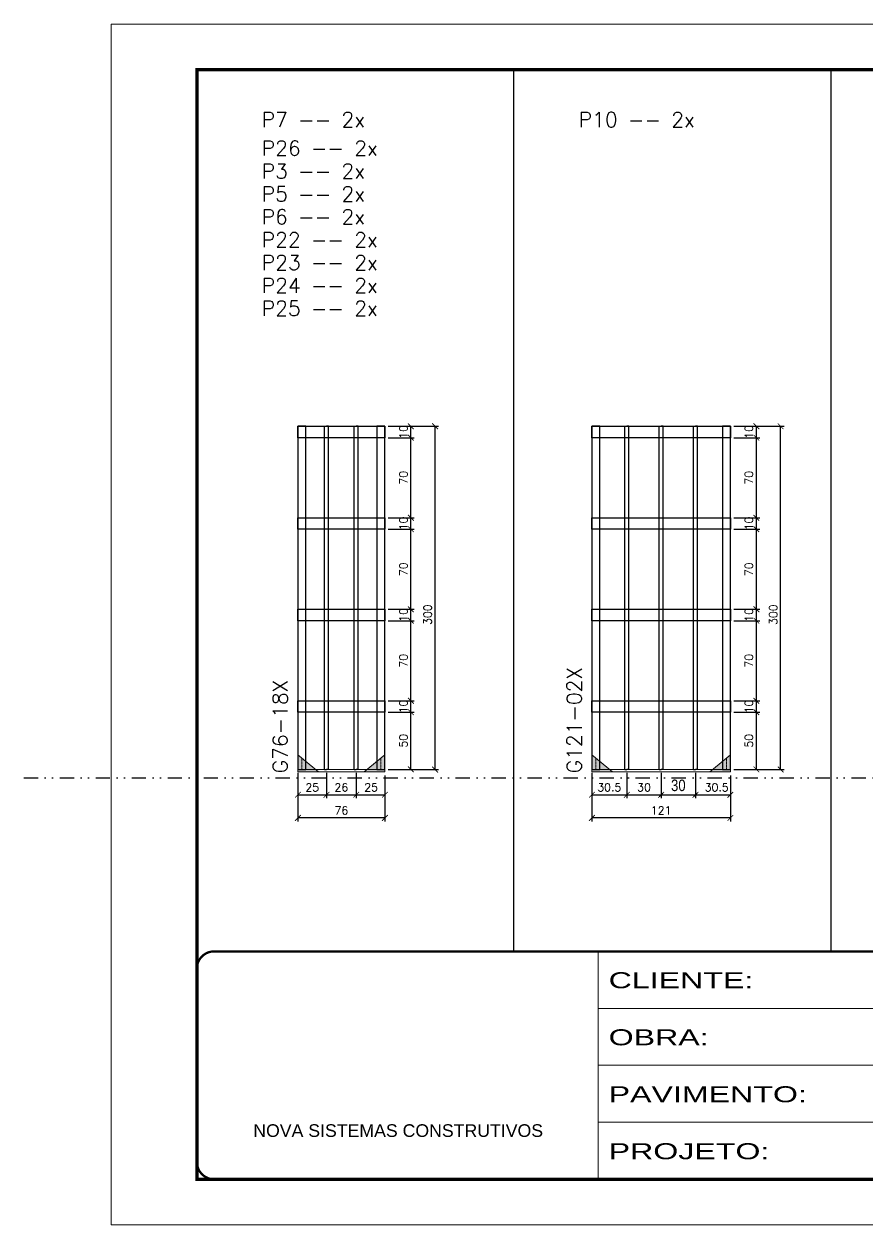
# Model space of a CAD drawing. Extents: x 13770 to 23315, y 867 to 16997.
# Drawn here: x 15908 to 16646, y 7758 to 8808 of the extents above; entities that cross this region are included whole.
import ezdxf

# ---------------------------------------------------------------- set-up
doc = ezdxf.new("R2010")
doc.units = 0
for name, pattern in [('CONTINUO', [0]), ('DASHED', [0.75, 0.5, -0.25]), ('DIVIDE2', [0.625, 0.25, -0.125, 0, -0.125, 0, -0.125]), ('HIDDEN', [0.375, 0.25, -0.125])]:
    doc.linetypes.add(name, pattern=pattern)
for name, color, linetype in [('COTA', 241, 'Continuous'), ('Nível', 160, 'Continuous'), ('SARR_2.2x10', 60, 'Continuous'), ('SARR_3.5x7', 81, 'Continuous'), ('SARR_7x7', 40, 'Continuous'), ('Texto Nível', 251, 'Continuous')]:
    doc.layers.add(name, color=color, linetype=linetype)
for name, color, linetype, lineweight in [('Folhas', 255, 'Continuous', 9), ('Madeira', 126, 'Continuous', 18), ('Sarr 2.2x7', 40, 'Continuous', 9), ('SARRAFO DE PRESSAO', 251, 'DASHED', 9), ('Texto Seção', 7, 'Continuous', 15)]:
    doc.layers.add(name, color=color, linetype=linetype, lineweight=lineweight)
doc.styles.add('ARIAL', font='arial.ttf')
doc.styles.add('COTA TECNICA', font='techl___.ttf', dxfattribs={"height": 10})
doc.styles.add('REGUA-120', font='ROMANS.shx', dxfattribs={"height": 15})
doc.styles.add('ROMANS', font='romans.shx')
doc.styles.add('Tecnologia', font='')
doc.styles.get('Tecnologia').set_extended_font_data('Forgotten Futurist')
doc.dimstyles.new('Cota Paínel', dxfattribs={"dimtxt": 7, "dimasz": 5, "dimexe": 3, "dimexo": 3, "dimgap": 3, "dimtad": 1, "dimdec": 1, "dimzin": 12, "dimdsep": 46, "dimtxsty": 'ROMANS', "dimblk": 'ARCHTICK', "dimcen": 0, "dimclrd": 4, "dimclre": 4, "dimclrt": 1, "dimadec": 1, "dimazin": 3, "dimtfac": 1, "dimtdec": 1, "dimtmove": 0, "dimatfit": 3, "dimldrblk": 'OBLIQUE', "dimfxl": 1, "dimtolj": 1, "dimtzin": 12, "dimarcsym": 0})
doc.dimstyles.new('PAINEL', dxfattribs={"dimtxt": 10, "dimasz": 3, "dimexe": 3, "dimexo": 3, "dimgap": 3, "dimtad": 1, "dimdec": 1, "dimzin": 12, "dimdsep": 46, "dimtxsty": 'COTA TECNICA', "dimblk1": 'OBLIQUE', "dimblk2": 'OBLIQUE', "dimsah": 1, "dimcen": 0.9, "dimclrd": 4, "dimclre": 4, "dimclrt": 240, "dimadec": 1, "dimazin": 3, "dimtfac": 1, "dimtdec": 1, "dimtmove": 0, "dimatfit": 3, "dimfxl": 1, "dimtolj": 1, "dimtzin": 12, "dimarcsym": 0})

# ---------------------------------------------------------------- blocks, each defined once
blk = doc.blocks.new('9999999999')
at = {"color": 30, "linetype": 'CONTINUO'}
for p, q in [((98564.6, 34230.2), (98564.6, 34429.4)), ((98564.6, 34379.6), (99584, 34379.6)), ((98564.6, 34329.8), (99488, 34329.8)), ((99584, 34329.8), (99488, 34329.8)), ((99488, 34329.8), (99488, 34230.2)), ((98564.6, 34280), (99488, 34280))]:
    blk.add_line(p, q, dxfattribs=at)
at = {"color": 30, "linetype": 'CONTINUO', "const_width": 2}
blk.add_lwpolyline([(99584, 34230.2), (99584, 34414.4, 0.414214), (99569, 34429.4), (98229, 34429.4, 0.414214), (98214, 34414.4), (98214, 34245.2, 0.414214), (98229, 34230.2), (99584, 34230.2)], format="xyb", dxfattribs=at)
at = {"layer": 'Folhas'}
blk.add_lwpolyline([(98139, 34190.2), (99624, 34190.2), (99624, 35240.2), (98139, 35240.2)], close=True, dxfattribs=at)
at = {"layer": 'Folhas', "color": 30, "const_width": 3}
blk.add_lwpolyline([(98214, 34230.2), (99584, 34230.2), (99584, 35200.2), (98214, 35200.2)], close=True, dxfattribs=at)
at = {"color": 7, "linetype": 'Continuous', "ltscale": 5, "style": 'ARIAL'}
for s, height, p in [('SCHWARTZ', 15.48, (98837.7, 34393.1)), ('GWT', 15.48, (98837.7, 34343.3)), ('1°PAVIMENTO', 15.483, (98837.7, 34293.5)), ('NOVA SISTEMAS CONSTRUTIVOS', 11.059, (98263.2, 34267.2)), ('PILARES', 15.48, (98837.7, 34243.7))]:
    blk.add_text(s, height=height, dxfattribs=at).set_placement(p)
at = {"layer": 'Folhas', "color": 7, "style": 'Tecnologia', "width": 1.5}
for s, p in [('CLIENTE:', (98573.7, 34397.2)), ('OBRA:', (98573.7, 34347.3)), ('PAVIMENTO:', (98573.7, 34297.5)), ('PROJETO:', (98573.7, 34247.7))]:
    blk.add_text(s, height=14, dxfattribs=at).set_placement(p)
blk = doc.blocks.new('_ArchTick')
at = {"color": 0, "linetype": 'ByBlock', "const_width": 0.15}
blk.add_lwpolyline([(-0.5, -0.5), (0.5, 0.5)], dxfattribs=at)
blk = doc.blocks.new('*D893')
at = {"layer": 'COTA', "color": 4, "lineweight": -2, "transparency": 16777216}
for p, q in [((16147.7, 8138.6), (16147.7, 8111.4)), ((16223.7, 8138.6), (16223.7, 8111.4)), ((16223.7, 8114.4), (16147.7, 8114.4))]:
    blk.add_line(p, q, dxfattribs=at)
at = {"layer": 'Defpoints', "color": 0, "transparency": 16777216}
for p in [(16147.7, 8141.6), (16223.7, 8141.6), (16147.7, 8114.4)]:
    blk.add_point(p, dxfattribs=at)
at = {"layer": 'COTA', "color": 4, "lineweight": -2, "transparency": 16777216, "xscale": 5, "yscale": 5, "zscale": 5, "rotation": 180}
blk.add_blockref('_ArchTick', (16147.7, 8114.4), dxfattribs=at)
at = {"layer": 'COTA', "color": 4, "lineweight": -2, "transparency": 16777216, "xscale": 5, "yscale": 5, "zscale": 5}
blk.add_blockref('_ArchTick', (16223.7, 8114.4), dxfattribs=at)
at = {"layer": 'COTA', "color": 1, "transparency": 16777216, "insert": (16185.7, 8120.9), "char_height": 7, "attachment_point": 5, "style": 'ROMANS'}
blk.add_mtext('\\A1;76', dxfattribs=at)
blk = doc.blocks.new('_Oblique')
at = {"color": 0, "linetype": 'ByBlock', "lineweight": -2}
blk.add_line((-0.5, -0.5), (0.5, 0.5), dxfattribs=at)
blk = doc.blocks.new('*D894')
at = {"layer": 'COTA', "color": 4, "lineweight": -2, "transparency": 16777216}
for p, q in [((16198.7, 8153.8), (16198.7, 8131.6)), ((16223.7, 8151.6), (16223.7, 8131.6)), ((16198.7, 8134.6), (16223.7, 8134.6))]:
    blk.add_line(p, q, dxfattribs=at)
at = {"layer": 'Defpoints', "color": 0, "transparency": 16777216}
for p in [(16198.7, 8156.8), (16223.7, 8154.6), (16223.7, 8134.6)]:
    blk.add_point(p, dxfattribs=at)
at = {"layer": 'COTA', "color": 4, "lineweight": -2, "transparency": 16777216, "xscale": 5, "yscale": 5, "zscale": 5, "rotation": 180}
blk.add_blockref('_ArchTick', (16198.7, 8134.6), dxfattribs=at)
at = {"layer": 'COTA', "color": 4, "lineweight": -2, "transparency": 16777216, "xscale": 5, "yscale": 5, "zscale": 5}
blk.add_blockref('_ArchTick', (16223.7, 8134.6), dxfattribs=at)
at = {"layer": 'COTA', "color": 1, "transparency": 16777216, "insert": (16211.7, 8141.1), "char_height": 7, "attachment_point": 5, "style": 'ROMANS'}
blk.add_mtext('\\A1;25', dxfattribs=at)
blk = doc.blocks.new('*D895')
at = {"layer": 'COTA', "color": 4, "lineweight": -2, "transparency": 16777216}
for p, q in [((16147.7, 8153.8), (16147.7, 8131.6)), ((16172.7, 8153.8), (16172.7, 8131.6)), ((16147.7, 8134.6), (16172.7, 8134.6))]:
    blk.add_line(p, q, dxfattribs=at)
at = {"layer": 'Defpoints', "color": 0, "transparency": 16777216}
for p in [(16147.7, 8156.8), (16172.7, 8156.8), (16172.7, 8134.6)]:
    blk.add_point(p, dxfattribs=at)
at = {"layer": 'COTA', "color": 4, "lineweight": -2, "transparency": 16777216, "xscale": 5, "yscale": 5, "zscale": 5, "rotation": 180}
blk.add_blockref('_ArchTick', (16147.7, 8134.6), dxfattribs=at)
at = {"layer": 'COTA', "color": 4, "lineweight": -2, "transparency": 16777216, "xscale": 5, "yscale": 5, "zscale": 5}
blk.add_blockref('_ArchTick', (16172.7, 8134.6), dxfattribs=at)
at = {"layer": 'COTA', "color": 1, "transparency": 16777216, "insert": (16160.2, 8141.1), "char_height": 7, "attachment_point": 5, "style": 'ROMANS'}
blk.add_mtext('\\A1;25', dxfattribs=at)
blk = doc.blocks.new('*D896')
at = {"layer": 'COTA', "color": 4, "lineweight": -2, "transparency": 16777216}
for p, q in [((16172.7, 8153.8), (16172.7, 8131.6)), ((16198.7, 8153.8), (16198.7, 8131.6)), ((16172.7, 8134.6), (16198.7, 8134.6))]:
    blk.add_line(p, q, dxfattribs=at)
at = {"layer": 'Defpoints', "color": 0, "transparency": 16777216}
for p in [(16172.7, 8156.8), (16198.7, 8156.8), (16198.7, 8134.6)]:
    blk.add_point(p, dxfattribs=at)
at = {"layer": 'COTA', "color": 4, "lineweight": -2, "transparency": 16777216, "xscale": 5, "yscale": 5, "zscale": 5, "rotation": 180}
blk.add_blockref('_ArchTick', (16172.7, 8134.6), dxfattribs=at)
at = {"layer": 'COTA', "color": 4, "lineweight": -2, "transparency": 16777216, "xscale": 5, "yscale": 5, "zscale": 5}
blk.add_blockref('_ArchTick', (16198.7, 8134.6), dxfattribs=at)
at = {"layer": 'COTA', "color": 1, "transparency": 16777216, "insert": (16185.7, 8141.1), "char_height": 7, "attachment_point": 5, "style": 'ROMANS'}
blk.add_mtext('\\A1;26', dxfattribs=at)
blk = doc.blocks.new('*D897')
at = {"layer": 'COTA', "color": 4, "lineweight": -2, "transparency": 16777216}
for p, q in [((16226.7, 8206.8), (16249.4, 8206.8)), ((16246.4, 8156.8), (16246.4, 8206.8)), ((16226.7, 8156.8), (16249.4, 8156.8))]:
    blk.add_line(p, q, dxfattribs=at)
at = {"layer": 'Defpoints', "color": 0, "transparency": 16777216}
for p in [(16223.7, 8206.8), (16246.4, 8206.8), (16223.7, 8156.8)]:
    blk.add_point(p, dxfattribs=at)
at = {"layer": 'COTA', "color": 4, "lineweight": -2, "transparency": 16777216, "xscale": 5, "yscale": 5, "zscale": 5}
for p, rotation in [((16246.4, 8206.8), 90), ((16246.4, 8156.8), 270)]:
    blk.add_blockref('_ArchTick', p, dxfattribs=dict(at, rotation=rotation))
at = {"layer": 'COTA', "color": 1, "transparency": 16777216, "insert": (16239.9, 8181.8), "char_height": 7, "attachment_point": 5, "rotation": 90, "style": 'ROMANS'}
blk.add_mtext('\\A1;50', dxfattribs=at)
blk = doc.blocks.new('*D898')
at = {"layer": 'COTA', "color": 4, "lineweight": -2, "transparency": 16777216}
for p, q in [((16226.7, 8216.8), (16249.4, 8216.8)), ((16246.4, 8206.8), (16246.4, 8216.8)), ((16226.7, 8206.8), (16249.4, 8206.8))]:
    blk.add_line(p, q, dxfattribs=at)
at = {"layer": 'Defpoints', "color": 0, "transparency": 16777216}
for p in [(16223.7, 8216.8), (16246.4, 8216.8), (16223.7, 8206.8)]:
    blk.add_point(p, dxfattribs=at)
at = {"layer": 'COTA', "color": 4, "lineweight": -2, "transparency": 16777216, "xscale": 5, "yscale": 5, "zscale": 5}
for p, rotation in [((16246.4, 8216.8), 90), ((16246.4, 8206.8), 270)]:
    blk.add_blockref('_ArchTick', p, dxfattribs=dict(at, rotation=rotation))
at = {"layer": 'COTA', "color": 1, "transparency": 16777216, "insert": (16239.9, 8211.8), "char_height": 7, "attachment_point": 5, "rotation": 90, "style": 'ROMANS'}
blk.add_mtext('\\A1;10', dxfattribs=at)
blk = doc.blocks.new('*D899')
at = {"layer": 'COTA', "color": 4, "lineweight": -2, "transparency": 16777216}
for p, q in [((16226.7, 8286.8), (16249.4, 8286.8)), ((16246.4, 8216.8), (16246.4, 8286.8)), ((16226.7, 8216.8), (16249.4, 8216.8))]:
    blk.add_line(p, q, dxfattribs=at)
at = {"layer": 'Defpoints', "color": 0, "transparency": 16777216}
for p in [(16223.7, 8286.8), (16246.4, 8286.8), (16223.7, 8216.8)]:
    blk.add_point(p, dxfattribs=at)
at = {"layer": 'COTA', "color": 4, "lineweight": -2, "transparency": 16777216, "xscale": 5, "yscale": 5, "zscale": 5}
for p, rotation in [((16246.4, 8286.8), 90), ((16246.4, 8216.8), 270)]:
    blk.add_blockref('_ArchTick', p, dxfattribs=dict(at, rotation=rotation))
at = {"layer": 'COTA', "color": 1, "transparency": 16777216, "insert": (16239.9, 8251.8), "char_height": 7, "attachment_point": 5, "rotation": 90, "style": 'ROMANS'}
blk.add_mtext('\\A1;70', dxfattribs=at)
blk = doc.blocks.new('*D900')
at = {"layer": 'COTA', "color": 4, "lineweight": -2, "transparency": 16777216}
for p, q in [((16226.7, 8296.8), (16249.4, 8296.8)), ((16246.4, 8286.8), (16246.4, 8296.8)), ((16226.7, 8286.8), (16249.4, 8286.8))]:
    blk.add_line(p, q, dxfattribs=at)
at = {"layer": 'Defpoints', "color": 0, "transparency": 16777216}
for p in [(16223.7, 8296.8), (16246.4, 8296.8), (16223.7, 8286.8)]:
    blk.add_point(p, dxfattribs=at)
at = {"layer": 'COTA', "color": 4, "lineweight": -2, "transparency": 16777216, "xscale": 5, "yscale": 5, "zscale": 5}
for p, rotation in [((16246.4, 8296.8), 90), ((16246.4, 8286.8), 270)]:
    blk.add_blockref('_ArchTick', p, dxfattribs=dict(at, rotation=rotation))
at = {"layer": 'COTA', "color": 1, "transparency": 16777216, "insert": (16239.9, 8291.8), "char_height": 7, "attachment_point": 5, "rotation": 90, "style": 'ROMANS'}
blk.add_mtext('\\A1;10', dxfattribs=at)
blk = doc.blocks.new('*D901')
at = {"layer": 'COTA', "color": 4, "lineweight": -2, "transparency": 16777216}
for p, q in [((16226.7, 8366.8), (16249.4, 8366.8)), ((16246.4, 8296.8), (16246.4, 8366.8)), ((16226.7, 8296.8), (16249.4, 8296.8))]:
    blk.add_line(p, q, dxfattribs=at)
at = {"layer": 'Defpoints', "color": 0, "transparency": 16777216}
for p in [(16223.7, 8366.8), (16246.4, 8366.8), (16223.7, 8296.8)]:
    blk.add_point(p, dxfattribs=at)
at = {"layer": 'COTA', "color": 4, "lineweight": -2, "transparency": 16777216, "xscale": 5, "yscale": 5, "zscale": 5}
for p, rotation in [((16246.4, 8366.8), 90), ((16246.4, 8296.8), 270)]:
    blk.add_blockref('_ArchTick', p, dxfattribs=dict(at, rotation=rotation))
at = {"layer": 'COTA', "color": 1, "transparency": 16777216, "insert": (16239.9, 8331.8), "char_height": 7, "attachment_point": 5, "rotation": 90, "style": 'ROMANS'}
blk.add_mtext('\\A1;70', dxfattribs=at)
blk = doc.blocks.new('*D902')
at = {"layer": 'COTA', "color": 4, "lineweight": -2, "transparency": 16777216}
for p, q in [((16226.7, 8376.8), (16249.4, 8376.8)), ((16246.4, 8366.8), (16246.4, 8376.8)), ((16226.7, 8366.8), (16249.4, 8366.8))]:
    blk.add_line(p, q, dxfattribs=at)
at = {"layer": 'Defpoints', "color": 0, "transparency": 16777216}
for p in [(16223.7, 8376.8), (16246.4, 8376.8), (16223.7, 8366.8)]:
    blk.add_point(p, dxfattribs=at)
at = {"layer": 'COTA', "color": 4, "lineweight": -2, "transparency": 16777216, "xscale": 5, "yscale": 5, "zscale": 5}
for p, rotation in [((16246.4, 8376.8), 90), ((16246.4, 8366.8), 270)]:
    blk.add_blockref('_ArchTick', p, dxfattribs=dict(at, rotation=rotation))
at = {"layer": 'COTA', "color": 1, "transparency": 16777216, "insert": (16239.9, 8371.8), "char_height": 7, "attachment_point": 5, "rotation": 90, "style": 'ROMANS'}
blk.add_mtext('\\A1;10', dxfattribs=at)
blk = doc.blocks.new('*D903')
at = {"layer": 'COTA', "color": 4, "lineweight": -2, "transparency": 16777216}
for p, q in [((16226.7, 8446.8), (16249.4, 8446.8)), ((16246.4, 8376.8), (16246.4, 8446.8)), ((16226.7, 8376.8), (16249.4, 8376.8))]:
    blk.add_line(p, q, dxfattribs=at)
at = {"layer": 'Defpoints', "color": 0, "transparency": 16777216}
for p in [(16223.7, 8446.8), (16246.4, 8446.8), (16223.7, 8376.8)]:
    blk.add_point(p, dxfattribs=at)
at = {"layer": 'COTA', "color": 4, "lineweight": -2, "transparency": 16777216, "xscale": 5, "yscale": 5, "zscale": 5}
for p, rotation in [((16246.4, 8446.8), 90), ((16246.4, 8376.8), 270)]:
    blk.add_blockref('_ArchTick', p, dxfattribs=dict(at, rotation=rotation))
at = {"layer": 'COTA', "color": 1, "transparency": 16777216, "insert": (16239.9, 8411.8), "char_height": 7, "attachment_point": 5, "rotation": 90, "style": 'ROMANS'}
blk.add_mtext('\\A1;70', dxfattribs=at)
blk = doc.blocks.new('*D904')
at = {"layer": 'COTA', "color": 4, "lineweight": -2, "transparency": 16777216}
for p, q in [((16226.7, 8456.8), (16270.6, 8456.8)), ((16267.6, 8156.7), (16267.6, 8456.8)), ((16226.7, 8156.7), (16270.6, 8156.7))]:
    blk.add_line(p, q, dxfattribs=at)
at = {"layer": 'Defpoints', "color": 0, "transparency": 16777216}
for p in [(16223.7, 8456.8), (16267.6, 8456.8), (16223.7, 8156.7)]:
    blk.add_point(p, dxfattribs=at)
at = {"layer": 'COTA', "color": 4, "lineweight": -2, "transparency": 16777216, "xscale": 5, "yscale": 5, "zscale": 5}
for p, rotation in [((16267.6, 8456.8), 90), ((16267.6, 8156.7), 270)]:
    blk.add_blockref('_ArchTick', p, dxfattribs=dict(at, rotation=rotation))
at = {"layer": 'COTA', "color": 1, "transparency": 16777216, "insert": (16261.1, 8292.1), "char_height": 7, "attachment_point": 5, "rotation": 90, "style": 'ROMANS'}
blk.add_mtext('\\A1;300', dxfattribs=at)
blk = doc.blocks.new('*D905')
at = {"layer": 'COTA', "color": 4, "lineweight": -2, "transparency": 16777216}
for p, q in [((16226.7, 8456.8), (16249.4, 8456.8)), ((16246.4, 8446.8), (16246.4, 8456.8)), ((16226.7, 8446.8), (16249.4, 8446.8))]:
    blk.add_line(p, q, dxfattribs=at)
at = {"layer": 'Defpoints', "color": 0, "transparency": 16777216}
for p in [(16223.7, 8456.8), (16246.4, 8456.8), (16223.7, 8446.8)]:
    blk.add_point(p, dxfattribs=at)
at = {"layer": 'COTA', "color": 4, "lineweight": -2, "transparency": 16777216, "xscale": 5, "yscale": 5, "zscale": 5}
for p, rotation in [((16246.4, 8456.8), 90), ((16246.4, 8446.8), 270)]:
    blk.add_blockref('_ArchTick', p, dxfattribs=dict(at, rotation=rotation))
at = {"layer": 'COTA', "color": 1, "transparency": 16777216, "insert": (16239.9, 8451.8), "char_height": 7, "attachment_point": 5, "rotation": 90, "style": 'ROMANS'}
blk.add_mtext('\\A1;10', dxfattribs=at)
blk = doc.blocks.new('*D906')
at = {"layer": 'COTA', "color": 4, "lineweight": -2, "transparency": 16777216}
for p, q in [((16404.6, 8138.6), (16404.6, 8111.4)), ((16525.6, 8138.6), (16525.6, 8111.4)), ((16525.6, 8114.4), (16404.6, 8114.4))]:
    blk.add_line(p, q, dxfattribs=at)
at = {"layer": 'Defpoints', "color": 0, "transparency": 16777216}
for p in [(16404.6, 8141.6), (16525.6, 8141.6), (16404.6, 8114.4)]:
    blk.add_point(p, dxfattribs=at)
at = {"layer": 'COTA', "color": 4, "lineweight": -2, "transparency": 16777216, "xscale": 5, "yscale": 5, "zscale": 5, "rotation": 180}
blk.add_blockref('_ArchTick', (16404.6, 8114.4), dxfattribs=at)
at = {"layer": 'COTA', "color": 4, "lineweight": -2, "transparency": 16777216, "xscale": 5, "yscale": 5, "zscale": 5}
blk.add_blockref('_ArchTick', (16525.6, 8114.4), dxfattribs=at)
at = {"layer": 'COTA', "color": 1, "transparency": 16777216, "insert": (16465.1, 8120.9), "char_height": 7, "attachment_point": 5, "style": 'ROMANS'}
blk.add_mtext('\\A1;121', dxfattribs=at)
blk = doc.blocks.new('*D907')
at = {"layer": 'COTA', "color": 4, "lineweight": -2, "transparency": 16777216}
for p, q in [((16495.1, 8153.8), (16495.1, 8131.6)), ((16525.6, 8151.6), (16525.6, 8131.6)), ((16495.1, 8134.6), (16525.6, 8134.6))]:
    blk.add_line(p, q, dxfattribs=at)
at = {"layer": 'Defpoints', "color": 0, "transparency": 16777216}
for p in [(16495.1, 8156.8), (16525.6, 8154.6), (16525.6, 8134.6)]:
    blk.add_point(p, dxfattribs=at)
at = {"layer": 'COTA', "color": 4, "lineweight": -2, "transparency": 16777216, "xscale": 5, "yscale": 5, "zscale": 5, "rotation": 180}
blk.add_blockref('_ArchTick', (16495.1, 8134.6), dxfattribs=at)
at = {"layer": 'COTA', "color": 4, "lineweight": -2, "transparency": 16777216, "xscale": 5, "yscale": 5, "zscale": 5}
blk.add_blockref('_ArchTick', (16525.6, 8134.6), dxfattribs=at)
at = {"layer": 'COTA', "color": 1, "transparency": 16777216, "insert": (16513.6, 8141.1), "char_height": 7, "attachment_point": 5, "style": 'ROMANS'}
blk.add_mtext('\\A1;30.5', dxfattribs=at)
blk = doc.blocks.new('*D908')
at = {"layer": 'COTA', "color": 4, "lineweight": -2, "transparency": 16777216}
for p, q in [((16404.6, 8153.8), (16404.6, 8131.6)), ((16435.1, 8153.8), (16435.1, 8131.6)), ((16404.6, 8134.6), (16435.1, 8134.6))]:
    blk.add_line(p, q, dxfattribs=at)
at = {"layer": 'Defpoints', "color": 0, "transparency": 16777216}
for p in [(16404.6, 8156.8), (16435.1, 8156.8), (16435.1, 8134.6)]:
    blk.add_point(p, dxfattribs=at)
at = {"layer": 'COTA', "color": 4, "lineweight": -2, "transparency": 16777216, "xscale": 5, "yscale": 5, "zscale": 5, "rotation": 180}
blk.add_blockref('_ArchTick', (16404.6, 8134.6), dxfattribs=at)
at = {"layer": 'COTA', "color": 4, "lineweight": -2, "transparency": 16777216, "xscale": 5, "yscale": 5, "zscale": 5}
blk.add_blockref('_ArchTick', (16435.1, 8134.6), dxfattribs=at)
at = {"layer": 'COTA', "color": 1, "transparency": 16777216, "insert": (16419.8, 8141.1), "char_height": 7, "attachment_point": 5, "style": 'ROMANS'}
blk.add_mtext('\\A1;30.5', dxfattribs=at)
blk = doc.blocks.new('*D909')
at = {"layer": 'COTA', "color": 4, "lineweight": -2, "transparency": 16777216}
for p, q in [((16435.1, 8153.8), (16435.1, 8131.6)), ((16465.1, 8153.8), (16465.1, 8131.6)), ((16435.1, 8134.6), (16465.1, 8134.6))]:
    blk.add_line(p, q, dxfattribs=at)
at = {"layer": 'Defpoints', "color": 0, "transparency": 16777216}
for p in [(16435.1, 8156.8), (16465.1, 8156.8), (16465.1, 8134.6)]:
    blk.add_point(p, dxfattribs=at)
at = {"layer": 'COTA', "color": 4, "lineweight": -2, "transparency": 16777216, "xscale": 5, "yscale": 5, "zscale": 5, "rotation": 180}
blk.add_blockref('_ArchTick', (16435.1, 8134.6), dxfattribs=at)
at = {"layer": 'COTA', "color": 4, "lineweight": -2, "transparency": 16777216, "xscale": 5, "yscale": 5, "zscale": 5}
blk.add_blockref('_ArchTick', (16465.1, 8134.6), dxfattribs=at)
at = {"layer": 'COTA', "color": 1, "transparency": 16777216, "insert": (16450.1, 8141.1), "char_height": 7, "attachment_point": 5, "style": 'ROMANS'}
blk.add_mtext('\\A1;30', dxfattribs=at)
blk = doc.blocks.new('*D910')
at = {"layer": 'COTA', "color": 4, "lineweight": -2, "transparency": 16777216}
for p, q in [((16528.6, 8206.8), (16551.3, 8206.8)), ((16548.3, 8156.8), (16548.3, 8206.8)), ((16528.6, 8156.8), (16551.3, 8156.8))]:
    blk.add_line(p, q, dxfattribs=at)
at = {"layer": 'Defpoints', "color": 0, "transparency": 16777216}
for p in [(16525.6, 8206.8), (16548.3, 8206.8), (16525.6, 8156.8)]:
    blk.add_point(p, dxfattribs=at)
at = {"layer": 'COTA', "color": 4, "lineweight": -2, "transparency": 16777216, "xscale": 5, "yscale": 5, "zscale": 5}
for p, rotation in [((16548.3, 8206.8), 90), ((16548.3, 8156.8), 270)]:
    blk.add_blockref('_ArchTick', p, dxfattribs=dict(at, rotation=rotation))
at = {"layer": 'COTA', "color": 1, "transparency": 16777216, "insert": (16541.8, 8181.8), "char_height": 7, "attachment_point": 5, "rotation": 90, "style": 'ROMANS'}
blk.add_mtext('\\A1;50', dxfattribs=at)
blk = doc.blocks.new('*D911')
at = {"layer": 'COTA', "color": 4, "lineweight": -2, "transparency": 16777216}
for p, q in [((16528.6, 8216.8), (16551.3, 8216.8)), ((16548.3, 8206.8), (16548.3, 8216.8)), ((16528.6, 8206.8), (16551.3, 8206.8))]:
    blk.add_line(p, q, dxfattribs=at)
at = {"layer": 'Defpoints', "color": 0, "transparency": 16777216}
for p in [(16525.6, 8216.8), (16548.3, 8216.8), (16525.6, 8206.8)]:
    blk.add_point(p, dxfattribs=at)
at = {"layer": 'COTA', "color": 4, "lineweight": -2, "transparency": 16777216, "xscale": 5, "yscale": 5, "zscale": 5}
for p, rotation in [((16548.3, 8216.8), 90), ((16548.3, 8206.8), 270)]:
    blk.add_blockref('_ArchTick', p, dxfattribs=dict(at, rotation=rotation))
at = {"layer": 'COTA', "color": 1, "transparency": 16777216, "insert": (16541.8, 8211.8), "char_height": 7, "attachment_point": 5, "rotation": 90, "style": 'ROMANS'}
blk.add_mtext('\\A1;10', dxfattribs=at)
blk = doc.blocks.new('*D912')
at = {"layer": 'COTA', "color": 4, "lineweight": -2, "transparency": 16777216}
for p, q in [((16528.6, 8286.8), (16551.3, 8286.8)), ((16548.3, 8216.8), (16548.3, 8286.8)), ((16528.6, 8216.8), (16551.3, 8216.8))]:
    blk.add_line(p, q, dxfattribs=at)
at = {"layer": 'Defpoints', "color": 0, "transparency": 16777216}
for p in [(16525.6, 8286.8), (16548.3, 8286.8), (16525.6, 8216.8)]:
    blk.add_point(p, dxfattribs=at)
at = {"layer": 'COTA', "color": 4, "lineweight": -2, "transparency": 16777216, "xscale": 5, "yscale": 5, "zscale": 5}
for p, rotation in [((16548.3, 8286.8), 90), ((16548.3, 8216.8), 270)]:
    blk.add_blockref('_ArchTick', p, dxfattribs=dict(at, rotation=rotation))
at = {"layer": 'COTA', "color": 1, "transparency": 16777216, "insert": (16541.8, 8251.8), "char_height": 7, "attachment_point": 5, "rotation": 90, "style": 'ROMANS'}
blk.add_mtext('\\A1;70', dxfattribs=at)
blk = doc.blocks.new('*D913')
at = {"layer": 'COTA', "color": 4, "lineweight": -2, "transparency": 16777216}
for p, q in [((16528.6, 8296.8), (16551.3, 8296.8)), ((16548.3, 8286.8), (16548.3, 8296.8)), ((16528.6, 8286.8), (16551.3, 8286.8))]:
    blk.add_line(p, q, dxfattribs=at)
at = {"layer": 'Defpoints', "color": 0, "transparency": 16777216}
for p in [(16525.6, 8296.8), (16548.3, 8296.8), (16525.6, 8286.8)]:
    blk.add_point(p, dxfattribs=at)
at = {"layer": 'COTA', "color": 4, "lineweight": -2, "transparency": 16777216, "xscale": 5, "yscale": 5, "zscale": 5}
for p, rotation in [((16548.3, 8296.8), 90), ((16548.3, 8286.8), 270)]:
    blk.add_blockref('_ArchTick', p, dxfattribs=dict(at, rotation=rotation))
at = {"layer": 'COTA', "color": 1, "transparency": 16777216, "insert": (16541.8, 8291.8), "char_height": 7, "attachment_point": 5, "rotation": 90, "style": 'ROMANS'}
blk.add_mtext('\\A1;10', dxfattribs=at)
blk = doc.blocks.new('*D914')
at = {"layer": 'COTA', "color": 4, "lineweight": -2, "transparency": 16777216}
for p, q in [((16528.6, 8366.8), (16551.3, 8366.8)), ((16548.3, 8296.8), (16548.3, 8366.8)), ((16528.6, 8296.8), (16551.3, 8296.8))]:
    blk.add_line(p, q, dxfattribs=at)
at = {"layer": 'Defpoints', "color": 0, "transparency": 16777216}
for p in [(16525.6, 8366.8), (16548.3, 8366.8), (16525.6, 8296.8)]:
    blk.add_point(p, dxfattribs=at)
at = {"layer": 'COTA', "color": 4, "lineweight": -2, "transparency": 16777216, "xscale": 5, "yscale": 5, "zscale": 5}
for p, rotation in [((16548.3, 8366.8), 90), ((16548.3, 8296.8), 270)]:
    blk.add_blockref('_ArchTick', p, dxfattribs=dict(at, rotation=rotation))
at = {"layer": 'COTA', "color": 1, "transparency": 16777216, "insert": (16541.8, 8331.8), "char_height": 7, "attachment_point": 5, "rotation": 90, "style": 'ROMANS'}
blk.add_mtext('\\A1;70', dxfattribs=at)
blk = doc.blocks.new('*D915')
at = {"layer": 'COTA', "color": 4, "lineweight": -2, "transparency": 16777216}
for p, q in [((16528.6, 8376.8), (16551.3, 8376.8)), ((16548.3, 8366.8), (16548.3, 8376.8)), ((16528.6, 8366.8), (16551.3, 8366.8))]:
    blk.add_line(p, q, dxfattribs=at)
at = {"layer": 'Defpoints', "color": 0, "transparency": 16777216}
for p in [(16525.6, 8376.8), (16548.3, 8376.8), (16525.6, 8366.8)]:
    blk.add_point(p, dxfattribs=at)
at = {"layer": 'COTA', "color": 4, "lineweight": -2, "transparency": 16777216, "xscale": 5, "yscale": 5, "zscale": 5}
for p, rotation in [((16548.3, 8376.8), 90), ((16548.3, 8366.8), 270)]:
    blk.add_blockref('_ArchTick', p, dxfattribs=dict(at, rotation=rotation))
at = {"layer": 'COTA', "color": 1, "transparency": 16777216, "insert": (16541.8, 8371.8), "char_height": 7, "attachment_point": 5, "rotation": 90, "style": 'ROMANS'}
blk.add_mtext('\\A1;10', dxfattribs=at)
blk = doc.blocks.new('*D916')
at = {"layer": 'COTA', "color": 4, "lineweight": -2, "transparency": 16777216}
for p, q in [((16528.6, 8446.8), (16551.3, 8446.8)), ((16548.3, 8376.8), (16548.3, 8446.8)), ((16528.6, 8376.8), (16551.3, 8376.8))]:
    blk.add_line(p, q, dxfattribs=at)
at = {"layer": 'Defpoints', "color": 0, "transparency": 16777216}
for p in [(16525.6, 8446.8), (16548.3, 8446.8), (16525.6, 8376.8)]:
    blk.add_point(p, dxfattribs=at)
at = {"layer": 'COTA', "color": 4, "lineweight": -2, "transparency": 16777216, "xscale": 5, "yscale": 5, "zscale": 5}
for p, rotation in [((16548.3, 8446.8), 90), ((16548.3, 8376.8), 270)]:
    blk.add_blockref('_ArchTick', p, dxfattribs=dict(at, rotation=rotation))
at = {"layer": 'COTA', "color": 1, "transparency": 16777216, "insert": (16541.8, 8411.8), "char_height": 7, "attachment_point": 5, "rotation": 90, "style": 'ROMANS'}
blk.add_mtext('\\A1;70', dxfattribs=at)
blk = doc.blocks.new('*D917')
at = {"layer": 'COTA', "color": 4, "lineweight": -2, "transparency": 16777216}
for p, q in [((16528.6, 8456.8), (16572.5, 8456.8)), ((16569.5, 8156.7), (16569.5, 8456.8)), ((16528.6, 8156.7), (16572.5, 8156.7))]:
    blk.add_line(p, q, dxfattribs=at)
at = {"layer": 'Defpoints', "color": 0, "transparency": 16777216}
for p in [(16525.6, 8456.8), (16569.5, 8456.8), (16525.6, 8156.7)]:
    blk.add_point(p, dxfattribs=at)
at = {"layer": 'COTA', "color": 4, "lineweight": -2, "transparency": 16777216, "xscale": 5, "yscale": 5, "zscale": 5}
for p, rotation in [((16569.5, 8456.8), 90), ((16569.5, 8156.7), 270)]:
    blk.add_blockref('_ArchTick', p, dxfattribs=dict(at, rotation=rotation))
at = {"layer": 'COTA', "color": 1, "transparency": 16777216, "insert": (16563, 8292.1), "char_height": 7, "attachment_point": 5, "rotation": 90, "style": 'ROMANS'}
blk.add_mtext('\\A1;300', dxfattribs=at)
blk = doc.blocks.new('*D918')
at = {"layer": 'COTA', "color": 4, "lineweight": -2, "transparency": 16777216}
for p, q in [((16528.6, 8456.8), (16551.3, 8456.8)), ((16548.3, 8446.8), (16548.3, 8456.8)), ((16528.6, 8446.8), (16551.3, 8446.8))]:
    blk.add_line(p, q, dxfattribs=at)
at = {"layer": 'Defpoints', "color": 0, "transparency": 16777216}
for p in [(16525.6, 8456.8), (16548.3, 8456.8), (16525.6, 8446.8)]:
    blk.add_point(p, dxfattribs=at)
at = {"layer": 'COTA', "color": 4, "lineweight": -2, "transparency": 16777216, "xscale": 5, "yscale": 5, "zscale": 5}
for p, rotation in [((16548.3, 8456.8), 90), ((16548.3, 8446.8), 270)]:
    blk.add_blockref('_ArchTick', p, dxfattribs=dict(at, rotation=rotation))
at = {"layer": 'COTA', "color": 1, "transparency": 16777216, "insert": (16541.8, 8451.8), "char_height": 7, "attachment_point": 5, "rotation": 90, "style": 'ROMANS'}
blk.add_mtext('\\A1;10', dxfattribs=at)
blk = doc.blocks.new('*D919')
at = {"layer": 'COTA', "color": 4, "lineweight": -2, "transparency": 16777216}
for p, q in [((16465.1, 8153.8), (16465.1, 8131.6)), ((16495.1, 8153.8), (16495.1, 8131.6)), ((16465.1, 8134.6), (16495.1, 8134.6))]:
    blk.add_line(p, q, dxfattribs=at)
at = {"layer": 'Defpoints', "color": 0, "transparency": 16777216}
for p in [(16465.1, 8156.8), (16495.1, 8156.8), (16495.1, 8134.6)]:
    blk.add_point(p, dxfattribs=at)
at = {"layer": 'COTA', "color": 4, "lineweight": -2, "transparency": 16777216, "xscale": 3, "yscale": 3, "zscale": 3, "rotation": 180}
blk.add_blockref('_Oblique', (16465.1, 8134.6), dxfattribs=at)
at = {"layer": 'COTA', "color": 4, "lineweight": -2, "transparency": 16777216, "xscale": 3, "yscale": 3, "zscale": 3}
blk.add_blockref('_Oblique', (16495.1, 8134.6), dxfattribs=at)
at = {"layer": 'COTA', "color": 240, "transparency": 16777216, "insert": (16480.1, 8142.8), "char_height": 10, "attachment_point": 5, "style": 'COTA TECNICA'}
blk.add_mtext('\\A1;30', dxfattribs=at)

msp = doc.modelspace()

# ---------------------------------------------------------------- hatches: boundary and pattern name
at = {"layer": 'Madeira'}
h = msp.add_hatch(color=252, dxfattribs=at)
h.dxf.hatch_style = 2
h.paths.add_polyline_path([(16147.66, 8169.58), (16147.66, 8154.58), (16165.66, 8154.58)])
h = msp.add_hatch(color=252, dxfattribs=at)
h.dxf.hatch_style = 2
h.paths.add_polyline_path([(16223.66, 8169.58), (16223.66, 8154.58), (16205.66, 8154.58)])
h = msp.add_hatch(color=252, dxfattribs=at)
h.dxf.hatch_style = 2
h.paths.add_polyline_path([(16404.58, 8169.58), (16404.58, 8154.58), (16422.58, 8154.58)])
h = msp.add_hatch(color=252, dxfattribs=at)
h.dxf.hatch_style = 2
h.paths.add_polyline_path([(16525.58, 8169.58), (16525.58, 8154.58), (16507.58, 8154.58)])

# ---------------------------------------------------------------- linework, layer by layer
at = {"layer": 'Madeira', "color": 1, "linetype": 'HIDDEN'}
for p, q in [((16151.16, 8166.08), (16151.16, 8156.78)), ((16151.16, 8166.08), (16151.16, 8156.78)), ((16154.66, 8162.58), (16154.66, 8156.78)), ((16220.16, 8166.08), (16220.16, 8156.78)), ((16220.16, 8166.08), (16220.16, 8156.78)), ((16408.08, 8166.08), (16408.08, 8156.78)), ((16408.08, 8166.08), (16408.08, 8156.78)), ((16411.58, 8162.58), (16411.58, 8156.78)), ((16522.08, 8166.08), (16522.08, 8156.78)), ((16522.08, 8166.08), (16522.08, 8156.78)), ((16157.49, 8156.78), (16147.66, 8156.78)), ((16157.49, 8156.78), (16147.66, 8156.78)), ((16163.46, 8156.78), (16147.66, 8156.78)), ((16207.86, 8156.78), (16223.66, 8156.78)), ((16213.83, 8156.78), (16223.66, 8156.78)), ((16213.83, 8156.78), (16223.66, 8156.78)), ((16414.41, 8156.78), (16404.58, 8156.78)), ((16414.41, 8156.78), (16404.58, 8156.78)), ((16420.38, 8156.78), (16404.58, 8156.78)), ((16509.78, 8156.78), (16525.58, 8156.78)), ((16515.75, 8156.78), (16525.58, 8156.78)), ((16515.75, 8156.78), (16525.58, 8156.78))]:
    msp.add_line(p, q, dxfattribs=at)
at = {"layer": 'Madeira'}
for p, q in [((16147.66, 8156.78), (16147.66, 8154.58)), ((16147.66, 8156.78), (16147.66, 8154.58)), ((16147.66, 8156.78), (16147.66, 8154.58)), ((16404.58, 8156.78), (16404.58, 8154.58)), ((16404.58, 8156.78), (16404.58, 8154.58)), ((16404.58, 8156.78), (16404.58, 8154.58))]:
    msp.add_line(p, q, dxfattribs=at)
at = {"layer": 'Madeira', "color": 0}
for points in [[(16147.66, 8169.58), (16147.66, 8154.58), (16165.66, 8154.58), (16147.66, 8169.58)], [(16223.66, 8169.58), (16223.66, 8154.58), (16205.66, 8154.58), (16223.66, 8169.58)], [(16404.58, 8169.58), (16404.58, 8154.58), (16422.58, 8154.58), (16404.58, 8169.58)], [(16525.58, 8169.58), (16525.58, 8154.58), (16507.58, 8154.58), (16525.58, 8169.58)]]:
    msp.add_lwpolyline(points, dxfattribs=at)
at = {"layer": 'Nível', "color": 4, "linetype": 'DIVIDE2', "ltscale": 50}
msp.add_line((13769.54, 8149.58), (21112.79, 8149.58), dxfattribs=at)
at = {"layer": 'Sarr 2.2x7'}
for points in [[(16223.66, 8156.78), (16147.66, 8156.78), (16147.66, 8154.58), (16223.66, 8154.58)], [(16525.58, 8156.78), (16404.58, 8156.78), (16404.58, 8154.58), (16525.58, 8154.58)]]:
    msp.add_lwpolyline(points, close=True, dxfattribs=at)
at = {"layer": 'SARR_2.2x10'}
for points in [[(16147.66, 8456.81), (16223.66, 8456.81), (16223.66, 8446.81), (16147.66, 8446.81)], [(16404.58, 8456.81), (16525.58, 8456.81), (16525.58, 8446.81), (16404.58, 8446.81)], [(16147.66, 8376.78), (16223.66, 8376.78), (16223.66, 8366.78), (16147.66, 8366.78)], [(16404.58, 8376.78), (16525.58, 8376.78), (16525.58, 8366.78), (16404.58, 8366.78)], [(16147.66, 8296.78), (16223.66, 8296.78), (16223.66, 8286.78), (16147.66, 8286.78)], [(16404.58, 8296.78), (16525.58, 8296.78), (16525.58, 8286.78), (16404.58, 8286.78)], [(16147.66, 8216.78), (16223.66, 8216.78), (16223.66, 8206.78), (16147.66, 8206.78)], [(16404.58, 8216.78), (16525.58, 8216.78), (16525.58, 8206.78), (16404.58, 8206.78)]]:
    msp.add_lwpolyline(points, close=True, dxfattribs=at)
at = {"layer": 'SARR_3.5x7'}
for p, q in [((16170.91, 8156.78), (16170.91, 8456.78)), ((16170.91, 8456.78), (16172.66, 8456.78)), ((16174.41, 8456.78), (16172.66, 8456.78)), ((16174.41, 8156.78), (16174.41, 8456.78)), ((16196.91, 8156.78), (16196.91, 8456.78)), ((16196.91, 8456.78), (16198.66, 8456.78)), ((16200.41, 8456.78), (16198.66, 8456.78)), ((16200.41, 8156.78), (16200.41, 8456.78)), ((16433.33, 8156.78), (16433.33, 8456.78)), ((16433.33, 8456.78), (16435.08, 8456.78)), ((16436.83, 8456.78), (16435.08, 8456.78)), ((16436.83, 8156.78), (16436.83, 8456.78)), ((16463.33, 8156.78), (16463.33, 8456.78)), ((16463.33, 8456.78), (16465.08, 8456.78)), ((16466.83, 8456.78), (16465.08, 8456.78)), ((16466.83, 8156.78), (16466.83, 8456.78)), ((16493.33, 8156.78), (16493.33, 8456.78)), ((16493.33, 8456.78), (16495.08, 8456.78)), ((16496.83, 8456.78), (16495.08, 8456.78)), ((16496.83, 8156.78), (16496.83, 8456.78)), ((16170.91, 8156.78), (16172.66, 8156.78)), ((16174.41, 8156.78), (16172.66, 8156.78)), ((16196.91, 8156.78), (16198.66, 8156.78)), ((16200.41, 8156.78), (16198.66, 8156.78)), ((16433.33, 8156.78), (16435.08, 8156.78)), ((16436.83, 8156.78), (16435.08, 8156.78)), ((16463.33, 8156.78), (16465.08, 8156.78)), ((16466.83, 8156.78), (16465.08, 8156.78)), ((16493.33, 8156.78), (16495.08, 8156.78)), ((16496.83, 8156.78), (16495.08, 8156.78))]:
    msp.add_line(p, q, dxfattribs=at)
at = {"layer": 'SARR_7x7'}
for points in [[(16147.66, 8156.78), (16154.66, 8156.78), (16154.66, 8456.78), (16147.66, 8456.78)], [(16216.66, 8156.78), (16223.66, 8156.78), (16223.66, 8456.78), (16216.66, 8456.78)], [(16404.58, 8156.78), (16411.58, 8156.78), (16411.58, 8456.78), (16404.58, 8456.78)], [(16518.58, 8156.78), (16525.58, 8156.78), (16525.58, 8456.78), (16518.58, 8456.78)]]:
    msp.add_lwpolyline(points, close=True, dxfattribs=at)
at = {"layer": 'Texto Nível'}
for p, q in [((16336.51, 7997.74), (16336.51, 8768.49)), ((16613.52, 7997.74), (16613.52, 8768.49))]:
    msp.add_line(p, q, dxfattribs=at)

# ---------------------------------------------------------------- block references
at = {"layer": 'SARRAFO DE PRESSAO', "color": 6, "linetype": 'ByBlock'}
msp.add_blockref('9999999999', (-82154.48, -26431.71), dxfattribs=at)

# ---------------------------------------------------------------- texts
at = {"layer": 'Texto Seção', "style": 'REGUA-120'}
for s, p in [('G121-02X', (16395.68, 8153.46)), ('G76-18X', (16138.76, 8153.46))]:
    msp.add_text(s, height=13, rotation=90, dxfattribs=at).set_placement(p)
at = {"layer": 'Texto Seção', "char_height": 13, "width": 285.3299, "attachment_point": 7, "style": 'REGUA-120'}
for s, insert in [('P7 -- 2x', (16116.12, 8718.4)), ('P10 -- 2x', (16393.13, 8718.4)), ('P26 -- 2x', (16116.12, 8693.4)), ('P3 -- 2x', (16116.12, 8673.4)), ('P5 -- 2x', (16116.12, 8653.4)), ('P6 -- 2x', (16116.12, 8633.4)), ('P22 -- 2x', (16116.12, 8613.4)), ('P23 -- 2x', (16116.12, 8593.4)), ('P24 -- 2x', (16116.12, 8573.4)), ('P25 -- 2x', (16116.12, 8553.4))]:
    msp.add_mtext(s, dxfattribs=dict(at, insert=insert))

# ---------------------------------------------------------------- dimensions: what is measured, and where the dimension line sits
at = {"layer": 'COTA'}
for base, p1, p2, picture, middle in [((16246.36, 8456.81), (16223.66, 8446.81), (16223.66, 8456.81), '*D905', (16246.36, 8451.81)), ((16267.58, 8456.78), (16223.66, 8156.74), (16223.66, 8456.78), '*D904', (16267.58, 8292.08)), ((16548.28, 8456.81), (16525.58, 8446.81), (16525.58, 8456.81), '*D918', (16548.28, 8451.81)), ((16569.5, 8456.78), (16525.58, 8156.74), (16525.58, 8456.78), '*D917', (16569.5, 8292.08)), ((16246.36, 8376.78), (16223.66, 8366.78), (16223.66, 8376.78), '*D902', (16246.36, 8371.78)), ((16548.28, 8376.78), (16525.58, 8366.78), (16525.58, 8376.78), '*D915', (16548.28, 8371.78)), ((16246.36, 8296.78), (16223.66, 8286.78), (16223.66, 8296.78), '*D900', (16246.36, 8291.78)), ((16548.28, 8296.78), (16525.58, 8286.78), (16525.58, 8296.78), '*D913', (16548.28, 8291.78)), ((16246.36, 8216.78), (16223.66, 8206.78), (16223.66, 8216.78), '*D898', (16246.36, 8211.78)), ((16548.28, 8216.78), (16525.58, 8206.78), (16525.58, 8216.78), '*D911', (16548.28, 8211.78))]:
    dim = msp.add_linear_dim(base=base, p1=p1, p2=p2, angle=90, dimstyle='Cota Paínel', dxfattribs=at)
    dim.commit()
    dim.dimension.update_dxf_attribs({"geometry": picture, "text_midpoint": middle, "dimtype": 160})
for base, p1, p2, angle, picture, middle in [((16246.36, 8446.77), (16223.66, 8376.78), (16223.66, 8446.77), 90, '*D903', (16239.86, 8411.78)), ((16548.28, 8446.77), (16525.58, 8376.78), (16525.58, 8446.77), 90, '*D916', (16541.78, 8411.78)), ((16246.36, 8366.78), (16223.66, 8296.78), (16223.66, 8366.78), 90, '*D901', (16239.86, 8331.78)), ((16548.28, 8366.78), (16525.58, 8296.78), (16525.58, 8366.78), 90, '*D914', (16541.78, 8331.78)), ((16246.36, 8286.78), (16223.66, 8216.78), (16223.66, 8286.78), 90, '*D899', (16239.86, 8251.78)), ((16548.28, 8286.78), (16525.58, 8216.78), (16525.58, 8286.78), 90, '*D912', (16541.78, 8251.78)), ((16246.36, 8206.78), (16223.66, 8156.78), (16223.66, 8206.78), 90, '*D897', (16239.86, 8181.78)), ((16548.28, 8206.78), (16525.58, 8156.78), (16525.58, 8206.78), 90, '*D910', (16541.78, 8181.78)), ((16147.66, 8114.4), (16223.66, 8141.58), (16147.66, 8141.58), 180, '*D893', (16185.66, 8120.9)), ((16404.58, 8114.4), (16525.58, 8141.58), (16404.58, 8141.58), 180, '*D906', (16465.08, 8120.9))]:
    dim = msp.add_linear_dim(base=base, p1=p1, p2=p2, angle=angle, dimstyle='Cota Paínel', dxfattribs=at)
    dim.commit()
    dim.dimension.update_dxf_attribs({"geometry": picture, "text_midpoint": middle})
for base, p1, p2, dimstyle, picture, middle in [((16172.66, 8134.58), (16147.66, 8156.78), (16172.66, 8156.78), 'Cota Paínel', '*D895', (16160.16, 8141.08)), ((16198.66, 8134.58), (16172.66, 8156.78), (16198.66, 8156.78), 'Cota Paínel', '*D896', (16185.66, 8141.08)), ((16435.08, 8134.58), (16404.58, 8156.78), (16435.08, 8156.78), 'Cota Paínel', '*D908', (16419.83, 8141.08)), ((16465.08, 8134.58), (16435.08, 8156.78), (16465.08, 8156.78), 'Cota Paínel', '*D909', (16450.08, 8141.08)), ((16495.08, 8134.58), (16465.08, 8156.78), (16495.08, 8156.78), 'PAINEL', '*D919', (16480.08, 8142.8))]:
    dim = msp.add_linear_dim(base=base, p1=p1, p2=p2, dimstyle=dimstyle, dxfattribs=at)
    dim.commit()
    dim.dimension.update_dxf_attribs({"geometry": picture, "text_midpoint": middle})
for base, p1, p2, picture, middle in [((16223.66, 8134.58), (16198.66, 8156.78), (16223.66, 8154.58), '*D894', (16211.66, 8134.58)), ((16525.58, 8134.58), (16495.08, 8156.78), (16525.58, 8154.58), '*D907', (16513.58, 8134.58))]:
    dim = msp.add_linear_dim(base=base, p1=p1, p2=p2, dimstyle='Cota Paínel', dxfattribs=at)
    dim.commit()
    dim.dimension.update_dxf_attribs({"geometry": picture, "text_midpoint": middle, "dimtype": 160})

doc.saveas('drawing.dxf')
